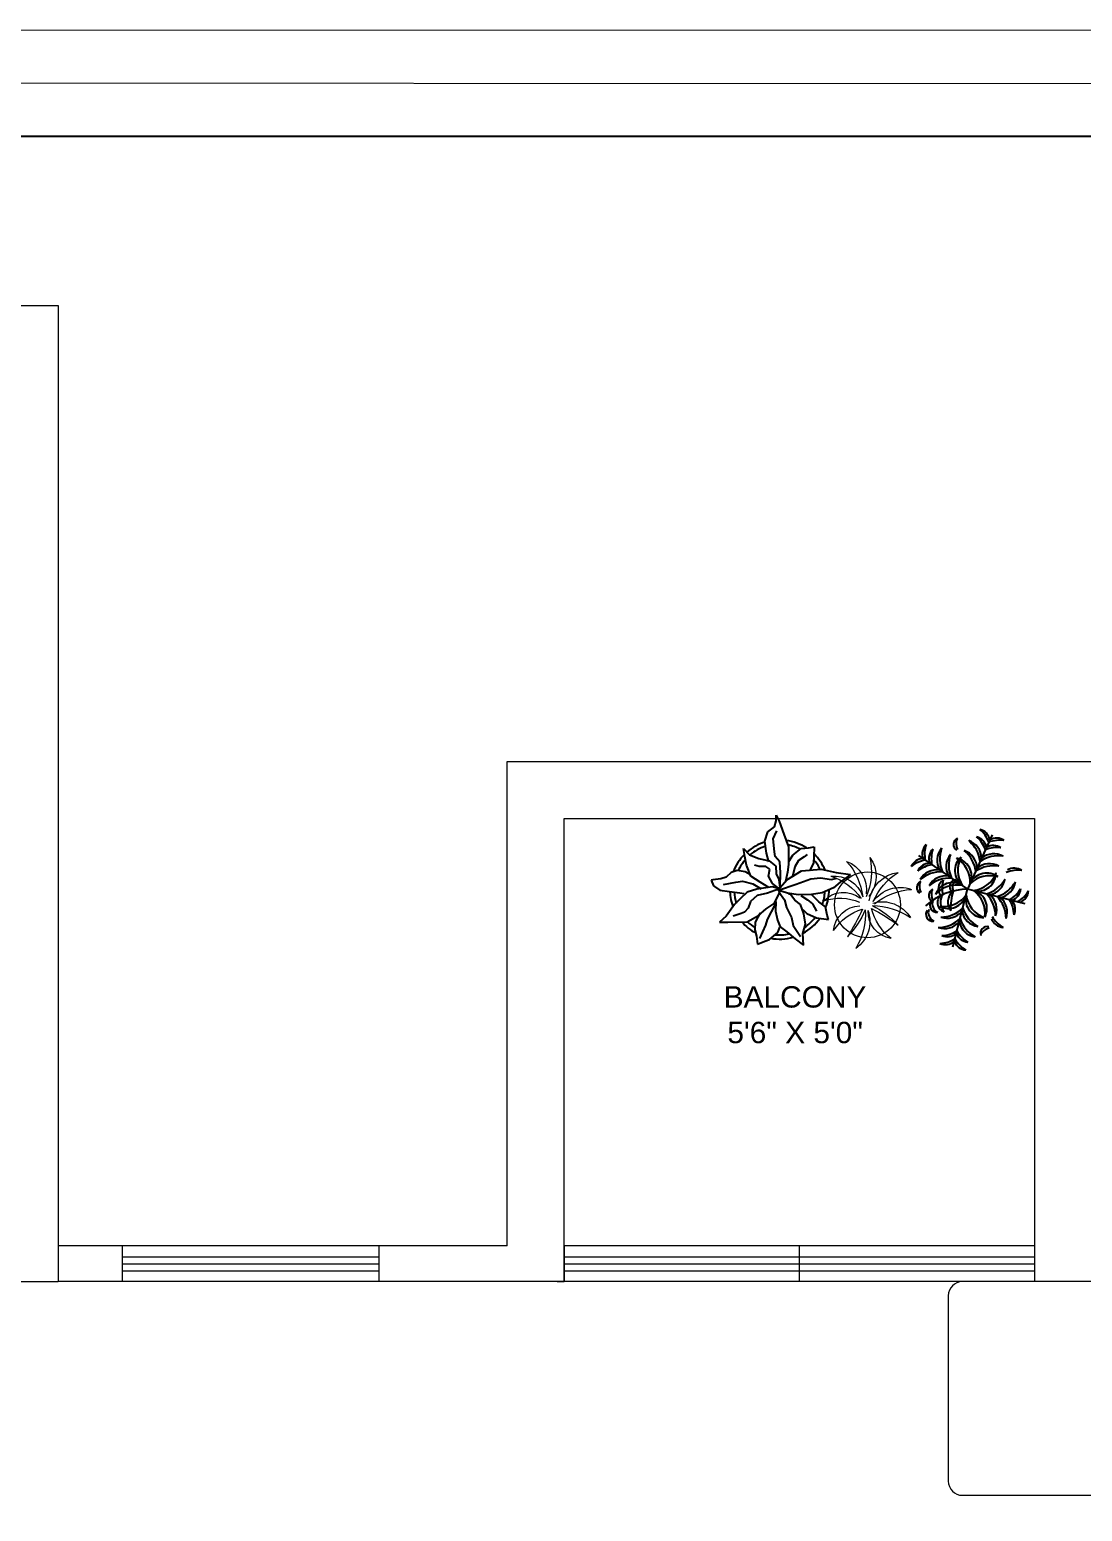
# Model space of a CAD drawing. Header units: inches. Extents: x 2744 to 7136, y -4349 to -2068.
# Drawn here: x 6120.4 to 6268.1, y -2784.9 to -2576.9 of the extents above; entities that cross this region are included whole.
import ezdxf

# ---------------------------------------------------------------- set-up
doc = ezdxf.new("R2010")
doc.units = ezdxf.units.IN
doc.header["$MEASUREMENT"] = 0
for name, color, linetype, lineweight in [('25_landscape plants', 72, 'Continuous', 20), ('FURNI', 140, 'Continuous', 18), ('wall', 7, 'Continuous', 30)]:
    doc.layers.add(name, color=color, linetype=linetype, lineweight=lineweight)
doc.layers.add('CAY', color=94, linetype='Continuous')
doc.layers.add('faresh', color=252, linetype='Continuous')
doc.styles.add('ATT', font='romans.shx')
doc.styles.get("Standard").update_dxf_attribs({"font": 'arial.ttf'})

# ---------------------------------------------------------------- blocks, each defined once
blk = doc.blocks.new('R96')
at = {"color": 252, "linetype": 'ByBlock', "true_color": 0x939598}
for p, q in [((-190.7, 677), (-162.2, 708.1)), ((-162.2, 708.1), (-151.8, 708.1)), ((-151.8, 708.1), (-128.5, 718.4)), ((-128.5, 718.4), (-105.2, 713.3)), ((-105.2, 713.3), (-22.2, 734)), ((-22.2, 734), (42.6, 734)), ((42.6, 734), (110, 746.9)), ((110, 746.9), (148.9, 734)), ((148.9, 734), (154.1, 718.4)), ((154.1, 718.4), (226.7, 702.9)), ((-201.1, 607.1), (-190.7, 677)), ((97, 643.3), (-19.6, 622.6)), ((138.5, 638.1), (97, 643.3)), ((231.9, 617.4), (138.5, 638.1)), ((224.1, 692.5), (211.1, 677)), ((211.1, 677), (213.7, 648.5)), ((213.7, 648.5), (226.7, 627.8)), ((226.7, 702.9), (239.6, 684.8)), ((239.6, 684.8), (283.7, 664)), ((283.7, 664), (353.7, 653.7)), ((353.7, 653.7), (441.9, 614.8)), ((-227, 560.4), (-201.1, 607.1)), ((-92.2, 565.6), (-92.2, 534.5)), ((-74.1, 560.4), (-92.2, 565.6)), ((-63.7, 599.3), (-74.1, 560.4)), ((-48.1, 594.1), (-63.7, 599.3)), ((-45.5, 612.2), (-48.1, 594.1)), ((-19.6, 622.6), (-45.5, 612.2)), ((-45.5, 596.7), (19.3, 607.1)), ((19.3, 607.1), (107.4, 612.2)), ((107.4, 612.2), (200.7, 594.1)), ((200.7, 594.1), (255.2, 588.9)), ((237, 627.8), (231.9, 617.4)), ((252.6, 614.8), (237, 627.8)), ((263, 583.7), (252.6, 614.8)), ((301.9, 568.2), (263, 583.7)), ((356.3, 537.1), (301.9, 568.2)), ((322.6, 588.9), (314.8, 581.1)), ((314.8, 581.1), (369.3, 542.3)), ((439.3, 547.5), (322.6, 588.9)), ((441.9, 614.8), (436.7, 604.5)), ((436.7, 604.5), (452.2, 594.1)), ((452.2, 594.1), (454.8, 581.1)), ((462.6, 565.6), (452.2, 557.8)), ((454.8, 581.1), (462.6, 565.6)), ((-315.2, 467.2), (-294.4, 513.8)), ((-294.4, 513.8), (-263.3, 552.7)), ((-263.3, 552.7), (-237.4, 560.4)), ((-237.4, 560.4), (-227, 560.4)), ((-92.2, 534.5), (-102.6, 516.4)), ((-89.6, 529.3), (-11.8, 516.4)), ((-11.8, 516.4), (42.6, 485.3)), ((322.6, 503.4), (504.1, 350.6)), ((369.3, 542.3), (356.3, 537.1)), ((377, 547.5), (473, 493.1)), ((441.9, 557.8), (439.3, 547.5)), ((452.2, 557.8), (441.9, 557.8)), ((-320.3, 397.2), (-315.2, 467.2)), ((-232.2, 443.9), (-265.9, 420.5)), ((-188.1, 446.5), (-232.2, 443.9)), ((-151.8, 451.6), (-188.1, 446.5)), ((-120.7, 441.3), (-151.8, 451.6)), ((-50.7, 425.7), (-120.7, 441.3)), ((-58.5, 415.4), (-74.1, 428.3)), ((-24.8, 402.4), (-50.7, 425.7)), ((42.6, 485.3), (58.2, 459.4)), ((58.2, 459.4), (47.8, 415.4)), ((504.1, 350.6), (426.3, 480.1)), ((473, 493.1), (561.1, 449)), ((561.1, 449), (625.9, 410.2)), ((-335.9, 381.7), (-354.1, 350.6)), ((-315.2, 394.6), (-335.9, 381.7)), ((-289.2, 389.5), (-315.2, 394.6)), ((-284.1, 371.3), (-289.2, 389.5)), ((-281.5, 397.2), (-284.1, 371.3)), ((-265.9, 420.5), (-281.5, 397.2)), ((-74.1, 394.6), (-63.7, 397.2)), ((-50.7, 386.9), (-74.1, 394.6)), ((-63.7, 397.2), (-58.5, 415.4)), ((-27.4, 350.6), (-50.7, 386.9)), ((-30.9, 397.4), (-18.3, 361.6)), ((-17, 368.7), (-24.8, 402.4)), ((0.1, 361.2), (-17, 368.7)), ((16.2, 349.7), (0.1, 361.2)), ((47.8, 415.4), (40, 342.8)), ((625.9, 410.2), (657, 371.3)), ((657, 371.3), (641.5, 324.7)), ((664.8, 389.5), (649.3, 386.9)), ((708.9, 381.7), (664.8, 389.5)), ((734.8, 353.2), (708.9, 381.7)), ((753, 366.2), (732.2, 358.4)), ((734.8, 368.7), (794.4, 389.5)), ((740, 314.3), (734.8, 353.2)), ((797, 376.5), (753, 366.2)), ((794.4, 389.5), (854.1, 402.4)), ((823, 366.2), (797, 376.5)), ((823, 345.4), (823, 366.2)), ((854.1, 402.4), (890.4, 399.8)), ((905.9, 358.4), (882.6, 314.3)), ((890.4, 399.8), (908.5, 384.3)), ((908.5, 384.3), (905.9, 358.4)), ((-354.1, 350.6), (-354.1, 322.1)), ((-354.1, 322.1), (-346.3, 301.4)), ((-346.3, 301.4), (-322.9, 288.4)), ((-322.9, 288.4), (-291.8, 285.9)), ((-291.8, 285.9), (-278.9, 301.4)), ((-278.9, 301.4), (-278.9, 275.5)), ((-40.4, 257.4), (-17, 283.3)), ((-35.2, 272.9), (-30, 306.6)), ((-30, 306.6), (-27.4, 350.6)), ((-13.3, 324.7), (-22.1, 287.8)), ((-17, 283.3), (-11.8, 316.9)), ((-11.8, 316.9), (-0.4, 323.3)), ((-0.4, 323.3), (16.9, 341.4)), ((16.9, 341.4), (16.2, 349.7)), ((40, 342.8), (47.8, 272.9)), ((641.5, 324.7), (618.1, 306.6)), ((618.1, 306.6), (641.5, 247)), ((623.3, 304), (646.7, 293.6)), ((646.7, 293.6), (683, 272.9)), ((721.8, 267.7), (740, 291)), ((740, 291), (740, 314.3)), ((745.2, 301.4), (784.1, 309.2)), ((823, 283.3), (745.2, 278.1)), ((784.1, 309.2), (812.6, 327.3)), ((812.6, 327.3), (823, 345.4)), ((882.6, 314.3), (823, 283.3)), ((-322.9, 244.4), (-322.9, 280.7)), ((-302.2, 184.8), (-322.9, 244.4)), ((-278.9, 275.5), (-258.1, 249.6)), ((-258.1, 249.6), (-229.6, 234)), ((-229.6, 234), (-201.1, 234)), ((-201.1, 234), (-177.8, 226.3)), ((-177.8, 226.3), (-136.3, 234)), ((-136.3, 234), (-105.2, 236.6)), ((-105.2, 236.6), (-63.7, 244.4)), ((-63.7, 244.4), (-40.4, 257.4)), ((-55.9, 254.8), (-35.2, 272.9)), ((55.6, 236.6), (45.2, 205.6)), ((47.8, 272.9), (55.6, 236.6)), ((299.3, 179.6), (374.4, 218.5)), ((374.4, 218.5), (403, 215.9)), ((403, 215.9), (473, 241.8)), ((473, 241.8), (571.5, 270.3)), ((571.5, 270.3), (584.4, 262.5)), ((584.4, 262.5), (597.4, 262.5)), ((597.4, 262.5), (600, 249.6)), ((615.6, 241.8), (597.4, 221.1)), ((597.4, 221.1), (605.2, 210.7)), ((600, 249.6), (615.6, 241.8)), ((641.5, 247), (654.4, 208.1)), ((683, 272.9), (719.3, 257.4)), ((719.3, 257.4), (755.5, 234)), ((755.5, 234), (804.8, 177.1)), ((-273.7, 143.4), (-302.2, 184.8)), ((-232.2, 114.9), (-273.7, 143.4)), ((-118.1, 182.2), (-102.6, 169.3)), ((-102.6, 169.3), (-97.4, 140.8)), ((-58.5, 161.5), (-92.2, 156.3)), ((-14.4, 169.3), (-58.5, 161.5)), ((29.6, 192.6), (-14.4, 169.3)), ((45.2, 205.6), (29.6, 192.6)), ((42.6, 117.5), (151.5, 156.3)), ((151.5, 156.3), (226.7, 174.5)), ((226.7, 174.5), (299.3, 179.6)), ((379.6, 208.1), (366.7, 195.2)), ((366.7, 195.2), (366.7, 179.6)), ((366.7, 179.6), (382.2, 164.1)), ((382.2, 164.1), (397.8, 161.5)), ((403, 153.7), (384.8, 138.2)), ((418.5, 161.5), (403, 153.7)), ((441.9, 156.3), (418.5, 161.5)), ((485.9, 156.3), (441.9, 156.3)), ((480.7, 190), (447, 192.6)), ((501.5, 182.2), (480.7, 190)), ((537.8, 169.3), (485.9, 156.3)), ((558.5, 143.4), (488.5, 133)), ((522.2, 184.8), (501.5, 182.2)), ((543, 184.8), (522.2, 184.8)), ((543, 184.8), (537.8, 169.3)), ((605.2, 210.7), (543, 184.8)), ((623.3, 151.2), (558.5, 143.4)), ((646.7, 177.1), (623.3, 151.2)), ((672.6, 127.8), (628.5, 151.2)), ((654.4, 208.1), (646.7, 177.1)), ((804.8, 177.1), (864.4, 125.3)), ((-188.1, 78.6), (-232.2, 114.9)), ((-175.2, 29.4), (-188.1, 78.6)), ((-97.4, 140.8), (-79.2, 140.8)), ((-79.2, 140.8), (-55.9, 117.5)), ((-55.9, 117.5), (-14.4, 122.7)), ((-14.4, 122.7), (42.6, 117.5)), ((286.3, 73.4), (182.6, 45)), ((314.8, 109.7), (286.3, 73.4)), ((384.8, 138.2), (314.8, 109.7)), ((356.3, 112.3), (322.6, 96.8)), ((488.5, 133), (356.3, 112.3)), ((708.9, 114.9), (672.6, 127.8)), ((784.1, 107.1), (708.9, 114.9)), ((841.1, 81.2), (784.1, 107.1)), ((848.9, 60.5), (838.5, 78.6)), ((890.4, 55.3), (841.1, 81.2)), ((864.4, 125.3), (921.5, 104.5)), ((874.8, 127.8), (916.3, 130.4)), ((916.3, 130.4), (965.5, 112.3)), ((921.5, 104.5), (1022.6, 42.4)), ((965.5, 112.3), (1014.8, 73.4)), ((1014.8, 73.4), (1048.5, 52.7)), ((-107.8, 3.5), (-175.2, 29.4)), ((-66.3, 13.9), (-107.8, 3.5)), ((-19.6, 0.9), (-66.3, 13.9)), ((73.7, 19), (-19.6, 0.9)), ((182.6, 45), (73.7, 19)), ((872.2, 50.1), (848.9, 60.5)), ((937, 16.5), (872.2, 50.1)), ((937, 26.8), (890.4, 55.3)), ((994.1, 0.9), (937, 26.8)), ((973.3, -9.4), (937, 16.5)), ((1022.6, 3.5), (994.1, 0.9)), ((1022.6, 42.4), (1032.9, 19)), ((1032.9, 19), (1022.6, 3.5)), ((1048.5, 52.7), (1090, 13.9)), ((1090, 13.9), (1113.3, -19.8)), ((1007, -27.6), (973.3, -9.4)), ((1056.3, -50.9), (1007, -27.6)), ((1095.2, -58.7), (1056.3, -50.9)), ((1115.9, -53.5), (1095.2, -58.7)), ((1113.3, -19.8), (1115.9, -53.5))]:
    blk.add_line(p, q, dxfattribs=at)
blk = doc.blocks.new('erstfv')
at = {"color": 18, "true_color": 0x000000}
for p, q in [((5510.5, -3353.17), (5454.99, -3353.17)), ((5474.87, -3353.17), (5474.87, -3383.17)), ((5452.99, -3355.17), (5452.99, -3381.17)), ((5506.75, -3356.92), (5474.87, -3356.92)), ((5512.37, -3439.17), (5512.37, -3355.04)), ((5508.62, -3439.17), (5508.62, -3358.79)), ((5474.87, -3360.67), (5504.87, -3360.67)), ((5504.87, -3360.67), (5504.87, -3446.67)), ((5454.99, -3383.17), (5474.87, -3383.17)), ((5482.37, -3390.67), (5482.37, -3444.8)), ((5508.63, -3390.67), (5482.38, -3390.67)), ((5512.37, -3448.55), (5512.37, -3390.67)), ((5508.62, -3444.8), (5508.62, -3405.42)), ((5484.25, -3446.67), (5506.75, -3446.67)), ((5486.12, -3446.67), (5486.12, -3448.55)), ((5488, -3450.42), (5510.5, -3450.42))]:
    blk.add_line(p, q, dxfattribs=at)
for centre, radius, start, end in [((5454.99, -3355.17), 2, 90, 180), ((5510.5, -3355.04), 1.87, 0, 90), ((5506.75, -3358.79), 1.87, 0, 90), ((5454.99, -3381.17), 2, 180, 270), ((5474.87, -3390.67), 7.5, 0, 90), ((5484.25, -3444.8), 1.87, 180, 270), ((5506.75, -3444.8), 1.87, 270, 0), ((5488, -3448.55), 1.87, 180, 270), ((5510.5, -3448.55), 1.87, 270, 0)]:
    blk.add_arc(centre, radius, start, end, dxfattribs=at)
at = {"layer": 'wall', "color": 18, "true_color": 0x000000}
blk.add_line((5482.37, -3414.92), (5508.62, -3414.92), dxfattribs=at)
at = {"xscale": -0.02952721045826081, "yscale": 0.02952721045826081, "zscale": 0.02952721045826081}
blk.add_blockref('R96', (5494.96, -3411.49), dxfattribs=at)
blk = doc.blocks.new('F2')
at = {"color": 114, "true_color": 0x139b48}
for p in [(0, 1.163), (-1.145, 0.202), (1.145, 0.202), (0.202, -1.145)]:
    blk.add_line(p, (0, 0), dxfattribs=at)
for centre, radius, start, end in [((-0.216, 0.897), 0.268, 36.29, 99.6243), ((-0.434, 0.583), 0.604, 44.0763, 73.3794), ((0.216, 0.897), 0.268, 80.3757, 143.71), ((0.434, 0.583), 0.604, 106.6206, 135.9237), ((-0.336, 0.501), 0.372, 25.2489, 95.3937), ((-0.532, 0.269), 0.623, 31.3712, 75.0366), ((-0.216, 0.738), 0.268, 36.29, 99.6243), ((-0.434, 0.424), 0.604, 44.0763, 73.3794), ((0.216, 0.738), 0.268, 80.3757, 143.71), ((0.434, 0.424), 0.604, 106.6206, 135.9237), ((0.336, 0.501), 0.372, 84.6063, 154.7511), ((0.532, 0.269), 0.623, 104.9634, 148.6288), ((-0.488, 0.734), 0.134, 139.742, 258.7475), ((-0.307, 0.84), 0.291, 184.618, 228.2106), ((-0.336, 0.289), 0.372, 25.2489, 95.3937), ((-0.532, 0.057), 0.623, 31.3712, 75.0366), ((0.336, 0.289), 0.372, 84.6063, 154.7511), ((0.532, 0.057), 0.623, 104.9634, 148.6288), ((0.77, 0.503), 0.268, 80.3757, 143.71), ((0.988, 0.189), 0.604, 106.6206, 135.9237), ((-0.846, 0.369), 0.268, 160.3757, 223.71), ((-0.499, 0.529), 0.604, 186.6206, 215.9237), ((-0.69, 0.341), 0.268, 160.3757, 223.71), ((-0.342, 0.501), 0.604, 186.6206, 215.9237), ((-0.435, 0.418), 0.372, 164.6063, 234.7511), ((-0.172, 0.571), 0.623, 184.9634, 228.6288), ((-0.226, 0.381), 0.372, 164.6063, 234.7511), ((0.036, 0.534), 0.623, 184.9634, 228.6288), ((-0.359, 0.109), 0.362, 3.4259, 103.6346), ((-0.509, -0.083), 0.548, 21.6665, 83.1878), ((-0.045, 0.372), 0.362, 156.3654, 256.5741), ((0.171, 0.487), 0.548, 176.8122, 238.3335), ((0.359, 0.109), 0.362, 76.3654, 176.5741), ((0.509, -0.083), 0.548, 96.8122, 158.3335), ((-0.171, 0.487), 0.548, 301.6665, 3.1878), ((0.045, 0.372), 0.362, 283.4259, 23.6346), ((-0.036, 0.534), 0.623, 311.3712, 355.0366), ((0.226, 0.381), 0.372, 305.2489, 15.3937), ((0.172, 0.571), 0.623, 311.3712, 355.0366), ((0.435, 0.418), 0.372, 305.2489, 15.3937), ((0.342, 0.501), 0.604, 324.0763, 353.3794), ((0.69, 0.341), 0.268, 316.29, 19.6243), ((0.499, 0.529), 0.604, 324.0763, 353.3794), ((0.846, 0.369), 0.268, 316.29, 19.6243), ((-0.921, -0.057), 0.268, 116.29, 179.6243), ((-0.649, -0.326), 0.604, 124.0763, 153.3794), ((-0.765, -0.085), 0.268, 116.29, 179.6243), ((-0.493, -0.354), 0.604, 124.0763, 153.3794), ((-0.551, -0.244), 0.372, 105.2489, 175.3937), ((-0.357, -0.477), 0.623, 111.3712, 155.0366), ((-0.343, -0.281), 0.372, 105.2489, 175.3937), ((-0.149, -0.514), 0.623, 111.3712, 155.0366), ((0.54, -1.134), 1.256, 115.4772, 156.6585), ((-0.169, -0.335), 0.362, 83.4259, 183.6346), ((-0.006, -0.516), 0.548, 101.6665, 163.1878), ((-0.224, -0.044), 0.131, 114.2258, 255.1279), ((-0.12, -0.014), 0.181, 150.4398, 228.6694), ((0.006, -0.516), 0.548, 16.8122, 78.3335), ((0.169, -0.335), 0.362, 356.3654, 96.5741), ((0.149, -0.514), 0.623, 24.9634, 68.6288), ((0.343, -0.281), 0.372, 4.6063, 74.7511), ((0.357, -0.477), 0.623, 24.9634, 68.6288), ((0.551, -0.244), 0.372, 4.6063, 74.7511), ((0.493, -0.354), 0.604, 26.6206, 55.9237), ((0.765, -0.085), 0.268, 0.3757, 63.71), ((-0.794, -0.33), 0.134, 139.742, 258.7475), ((-0.613, -0.224), 0.291, 184.618, 228.2106), ((-0.517, -0.373), 0.134, 139.742, 258.7475), ((-0.34, -0.153), 0.202, 144.9865, 244.4034), ((0.071, 0.04), 0.581, 187.5759, 215.8942), ((-0.516, -0.006), 0.548, 286.8122, 348.3335), ((-0.335, -0.169), 0.362, 266.3654, 6.5741), ((0.026, -0.262), 0.301, 161.4477, 239.3672), ((0.738, -0.057), 0.982, 185.4007, 208.139), ((0.372, -0.045), 0.362, 193.4259, 293.6346), ((0.487, 0.171), 0.548, 211.6665, 273.1878), ((1.01, 0.201), 0.604, 234.0763, 263.3794), ((-0.336, -0.268), 0.291, 184.618, 228.2106), ((-0.419, -0.542), 0.133, 167.0577, 302.8533), ((-0.342, -0.468), 0.186, 185.1845, 268.654), ((-0.265, -0.417), 0.178, 138.8744, 278.9763), ((-0.11, -0.332), 0.291, 173.7536, 244.097), ((-0.514, -0.149), 0.623, 294.9634, 338.6288), ((-0.281, -0.343), 0.372, 274.6063, 344.7511), ((0.534, 0.036), 0.623, 221.3712, 265.0366), ((0.381, -0.226), 0.372, 215.2489, 285.3937), ((0.707, -0.632), 0.134, 101.2525, 220.258), ((0.888, -0.737), 0.291, 131.7894, 175.382), ((0.85, -0.146), 0.268, 226.29, 289.6243), ((-0.419, -0.732), 0.133, 167.0577, 302.8533), ((-0.342, -0.657), 0.186, 185.1845, 268.654), ((-0.477, -0.357), 0.623, 294.9634, 338.6288), ((-0.244, -0.551), 0.372, 274.6063, 344.7511), ((-0.354, -0.493), 0.604, 296.6206, 325.9237), ((0.571, -0.172), 0.623, 221.3712, 265.0366), ((0.418, -0.435), 0.372, 215.2489, 285.3937), ((0.501, -0.342), 0.604, 234.0763, 263.3794), ((-0.085, -0.765), 0.268, 270.3757, 333.71), ((-0.326, -0.649), 0.604, 296.6206, 325.9237), ((-0.057, -0.921), 0.268, 270.3757, 333.71), ((0.341, -0.69), 0.268, 226.29, 289.6243), ((0.529, -0.499), 0.604, 234.0763, 263.3794), ((0.369, -0.846), 0.268, 226.29, 289.6243)]:
    blk.add_arc(centre, radius, start, end, dxfattribs=at)
blk = doc.blocks.new('12PPLT12')
at = {"color": 0, "linetype": 'ByBlock'}
for p, q in [((-0.034, 0.694), (-0.032, 0.751)), ((-0.032, 0.751), (-0.002, 0.689)), ((-0.116, 0.583), (-0.05, 0.632)), ((-0.05, 0.632), (-0.034, 0.694)), ((-0.002, 0.689), (0.044, 0.559)), ((-0.148, 0.486), (-0.116, 0.583)), ((-0.132, 0.367), (-0.148, 0.486)), ((-0.064, 0.51), (-0.026, 0.591)), ((-0.05, 0.38), (-0.064, 0.51)), ((0.044, 0.559), (0.09, 0.432)), ((-0.349, 0.334), (-0.362, 0.415)), ((-0.362, 0.415), (-0.303, 0.35)), ((-0.332, 0.247), (-0.349, 0.334)), ((-0.303, 0.35), (-0.208, 0.312)), ((-0.208, 0.312), (-0.105, 0.29)), ((-0.108, 0.279), (-0.132, 0.367)), ((-0.043, 0.334), (-0.05, 0.38)), ((0.003, 0.279), (-0.043, 0.334)), ((0.09, 0.432), (0.09, 0.339)), ((0.09, 0.339), (0.09, 0.253)), ((0.093, 0.282), (0.134, 0.347)), ((0.134, 0.347), (0.22, 0.415)), ((0.25, 0.328), (0.193, 0.293)), ((0.22, 0.415), (0.291, 0.421)), ((0.28, 0.353), (0.25, 0.328)), ((0.291, 0.421), (0.35, 0.429)), ((0.348, 0.331), (0.342, 0.266)), ((0.35, 0.429), (0.348, 0.331)), ((-0.487, 0.171), (-0.536, 0.125)), ((-0.425, 0.193), (-0.487, 0.171)), ((-0.346, 0.179), (-0.425, 0.193)), ((-0.292, 0.149), (-0.346, 0.179)), ((-0.289, 0.136), (-0.332, 0.247)), ((-0.205, 0.231), (-0.251, 0.247)), ((-0.137, 0.231), (-0.205, 0.231)), ((-0.097, 0.204), (-0.137, 0.231)), ((-0.11, 0.133), (-0.097, 0.204)), ((-0.105, 0.29), (-0.037, 0.236)), ((-0.037, 0.236), (-0.034, 0.158)), ((-0.034, 0.158), (-0.007, 0.101)), ((0.009, 0.169), (0.003, 0.279)), ((0.006, 0.027), (0.009, 0.169)), ((0.082, 0.174), (0.061, 0.082)), ((0.074, 0.098), (0.223, 0.188)), ((0.09, 0.253), (0.082, 0.174)), ((0.155, 0.228), (0.131, 0.13)), ((0.193, 0.293), (0.155, 0.228)), ((0.223, 0.188), (0.421, 0.204)), ((0.342, 0.266), (0.304, 0.19)), ((0.421, 0.204), (0.573, 0.171)), ((0.573, 0.171), (0.716, 0.152)), ((0.716, 0.152), (0.613, 0.074)), ((-0.671, 0.098), (-0.687, 0.095)), ((-0.687, 0.095), (-0.666, 0.036)), ((-0.59, 0.109), (-0.671, 0.098)), ((-0.666, 0.036), (-0.601, -0.005)), ((-0.536, 0.125), (-0.59, 0.109)), ((-0.563, 0.052), (-0.441, 0.074)), ((-0.441, 0.074), (-0.373, 0.084)), ((-0.373, 0.084), (-0.27, 0.057)), ((-0.229, 0.003), (-0.324, -0.027)), ((-0.194, 0.074), (-0.289, 0.136)), ((-0.27, 0.057), (-0.186, 0.006)), ((-0.069, 0.027), (-0.229, 0.003)), ((-0.108, 0.019), (-0.194, 0.074)), ((-0.01, 0.003), (-0.121, -0.038)), ((-0.069, 0.06), (-0.11, 0.133)), ((-0.01, 0.014), (-0.069, 0.06)), ((-0.002, 0.006), (-0.069, 0.027)), ((-0.018, -0.008), (0.074, 0.098)), ((-0.01, -0.005), (0.169, 0.055)), ((0.003, 0.017), (-0.01, 0.014)), ((0.003, -0.029), (-0.01, 0.003)), ((-0.007, 0.101), (0.003, 0.017)), ((0.169, 0.055), (0.315, 0.109)), ((0.315, 0.109), (0.413, 0.117)), ((0.413, 0.117), (0.524, 0.101)), ((0.545, 0.017), (0.429, -0.032)), ((0.524, 0.101), (0.578, 0.114)), ((0.613, 0.074), (0.545, 0.017)), ((-0.601, -0.005), (-0.503, -0.021)), ((-0.503, -0.021), (-0.4, -0.032)), ((-0.395, -0.094), (-0.452, -0.152)), ((-0.4, -0.032), (-0.357, -0.04)), ((-0.324, -0.027), (-0.395, -0.094)), ((-0.292, -0.122), (-0.316, -0.187)), ((-0.224, -0.059), (-0.292, -0.122)), ((-0.121, -0.038), (-0.224, -0.059)), ((-0.135, -0.195), (-0.053, -0.14)), ((-0.119, -0.304), (-0.04, -0.148)), ((-0.053, -0.14), (0.003, -0.029)), ((-0.037, -0.122), (-0.04, -0.219)), ((0.082, -0.038), (-0.018, -0.008)), ((-0.007, -0.024), (0.05, -0.105)), ((0.05, -0.105), (0.071, -0.181)), ((0.188, -0.054), (0.082, -0.038)), ((0.112, -0.051), (0.09, -0.043)), ((0.155, -0.108), (0.112, -0.051)), ((0.212, -0.152), (0.155, -0.108)), ((0.323, -0.051), (0.188, -0.054)), ((0.215, -0.062), (0.282, -0.103)), ((0.282, -0.103), (0.334, -0.146)), ((0.429, -0.032), (0.323, -0.051)), ((0.396, -0.124), (0.326, -0.054)), ((0.334, -0.146), (0.372, -0.217)), ((0.464, -0.176), (0.396, -0.124)), ((-0.536, -0.268), (-0.606, -0.328)), ((-0.452, -0.152), (-0.536, -0.268)), ((-0.387, -0.241), (-0.465, -0.268)), ((-0.352, -0.227), (-0.387, -0.241)), ((-0.316, -0.187), (-0.352, -0.227)), ((-0.324, -0.325), (-0.213, -0.263)), ((-0.193, -0.236), (-0.244, -0.33)), ((-0.213, -0.263), (-0.135, -0.195)), ((-0.04, -0.219), (-0.021, -0.308)), ((0.071, -0.181), (0.12, -0.282)), ((0.12, -0.282), (0.139, -0.363)), ((0.247, -0.246), (0.212, -0.152)), ((0.234, -0.2), (0.277, -0.241)), ((0.261, -0.349), (0.247, -0.246)), ((0.277, -0.241), (0.372, -0.287)), ((0.372, -0.287), (0.494, -0.301)), ((0.48, -0.257), (0.464, -0.176)), ((0.494, -0.301), (0.48, -0.257)), ((-0.606, -0.328), (-0.522, -0.328)), ((-0.522, -0.328), (-0.324, -0.325)), ((-0.244, -0.33), (-0.247, -0.406)), ((-0.247, -0.406), (-0.233, -0.471)), ((-0.199, -0.494), (-0.139, -0.358)), ((-0.139, -0.358), (-0.119, -0.304)), ((-0.102, -0.503), (-0.017, -0.432)), ((-0.021, -0.308), (0.006, -0.376)), ((-0.017, -0.432), (0.003, -0.378)), ((0.006, -0.376), (0.074, -0.428)), ((0.074, -0.428), (0.158, -0.496)), ((0.139, -0.363), (0.212, -0.474)), ((0.236, -0.444), (0.261, -0.349)), ((0.242, -0.561), (0.236, -0.444)), ((-0.233, -0.471), (-0.222, -0.551)), ((-0.222, -0.551), (-0.148, -0.522)), ((-0.148, -0.522), (-0.102, -0.503)), ((0.158, -0.496), (0.242, -0.561))]:
    blk.add_line(p, q, dxfattribs=at)
for radius, start, end in [(0.5, 107.123, 130.9816), (0.5, 56.9563, 82.295), (0.458, 62.6899, 79.5345), (0.5, 134.8021, 159.1804), (0.458, 138.4756, 155.3347), (0.458, 107.9864, 130.5771), (0.458, 26.2761, 41.1349), (0.5, 22.9768, 45.8473), (0.5, 182.503, 200.4563), (0.458, 183.2699, 197.4002), (0.458, 340.6559, 357.5057), (0.5, 338.5862, 359.7442), (0.5, 298.3455, 324.4541), (0.458, 303.3868, 322.0756), (0.5, 220.6606, 241.3393), (0.458, 225.0835, 237.5023), (0.458, 264.1886, 282.4028), (0.5, 259.7038, 286.1281)]:
    blk.add_arc((0, 0), radius, start, end, dxfattribs=at)
at = {"color": 0, "linetype": 'ByBlock', "style": 'ATT'}
for tag, p, flags in [('ITEM', (-1, -3.25), 3), ('ROOM_NUMBER', (-1, -4.583), 1)]:
    blk.add_attdef(tag, p, '', height=1, dxfattribs=dict(at, flags=flags))
blk = doc.blocks.new('FF_BITTU$0$A$C5831235F')
at = {"ltscale": 35}
for centre, radius, start, end in [((8.45, 13.52), 5.19, 173.0443, 252.5082), ((13.11, 17.27), 10.3, 197.6196, 234.8467), ((10.92, 11.96), 4.78, 134.098, 217.0251), ((16.58, 12.6), 9.42, 162.7347, 201.6887), ((13.25, 8.92), 4.78, 95.2304, 178.1575), ((18.06, 5.86), 9.42, 123.8671, 162.8211), ((5.62, 13.13), 5.21, 199.3079, 278.6102), ((8.15, 19.5), 11, 227.401, 263.4176), ((-5.73, 41.91), 36.41, 293.9763, 302.6625), ((2.56, 23.29), 16.55, 293.5671, 313.3482), ((2.42, 18.43), 11.37, 257.7307, 293.1525), ((9.92, 19.7), 11.6, 266.3268, 301.3901), ((11.22, 13.11), 5.79, 249.959, 325.0378), ((3.31, 11.76), 5.54, 233.3096, 310.0962), ((8.47, 1.61), 5.88, 98.2746, 172.7501), ((11.81, -3.2), 10.72, 112.3272, 148.8179), ((11.04, 1.96), 5.79, 124.7706, 199.8494), ((17.17, -0.77), 11.6, 141.1384, 176.2017), ((13.56, 5.16), 5.79, 163.6382, 238.717), ((23.16, 14.45), 16.55, 207.2463, 227.0274), ((20.05, 6.88), 11.6, 180.006, 215.0693), ((41.21, 23.92), 36.41, 207.6555, 216.3417), ((6.76, -2.14), 9.42, 37.5463, 76.5003), ((9.5, 2.86), 4.78, 8.9096, 91.8367)]:
    blk.add_arc(centre, radius, start, end, dxfattribs=at)
blk = doc.blocks.new('POT')
at = {"lineweight": 9}
blk.add_circle((65951.07, 13734.04), 7.7, dxfattribs=at)
at = {"layer": '25_landscape plants', "lineweight": 9, "xscale": -1.332161771189671, "yscale": 1.332161771189671, "zscale": 1.332161771189671, "rotation": 90}
blk.add_blockref('FF_BITTU$0$A$C5831235F', (65961.39, 13745.11), dxfattribs=at)

msp = doc.modelspace()

# ---------------------------------------------------------------- linework, layer by layer
at = {"color": 7, "lineweight": 15, "ltscale": 10, "true_color": 0xffffff}
msp.add_lwpolyline([(5860.01, -2576.93), (6488.46, -2577.04), (6488.45, -3052.28), (5860, -3052.17)], close=True, dxfattribs=at)
at = {"color": 18, "lineweight": 15, "ltscale": 10, "true_color": 0x000000}
msp.add_lwpolyline([(5867.49, -2584.41), (6480.98, -2584.51), (6480.97, -3044.8), (5867.48, -3044.69)], close=True, dxfattribs=at)
at = {"ltscale": 0.012}
msp.add_lwpolyline([(5874.97, -2591.89), (6333.23, -2591.89), (6333.23, -3037.29), (5874.97, -3037.29)], close=True, dxfattribs=at)
at = {"layer": 'FURNI', "color": 18, "true_color": 0x000000}
for p, q in [((5988.37, -2615.67), (6124.37, -2615.67)), ((6124.37, -2615.67), (6124.37, -2752.67)), ((6195.37, -2687.67), (6261.37, -2687.67)), ((6195.37, -2752.67), (6195.37, -2687.67)), ((6261.37, -2687.67), (6261.37, -2752.67)), ((6261.37, -2747.67), (6195.37, -2747.67)), ((6195.37, -2747.67), (6195.37, -2752.67)), ((6116.37, -2752.67), (6124.37, -2752.67)), ((6308.66, -2752.67), (6124.37, -2752.67)), ((6194.37, -2752.67), (6195.37, -2752.67))]:
    msp.add_line(p, q, dxfattribs=at)
at = {"layer": 'FURNI', "color": 143, "true_color": 0x7aafdf}
for p, q in [((6133.37, -2747.67), (6133.37, -2752.67)), ((6133.37, -2749.17), (6169.37, -2749.17)), ((6169.37, -2747.67), (6169.37, -2752.67)), ((6195.37, -2749.17), (6261.37, -2749.17)), ((6228.37, -2752.67), (6228.37, -2747.67)), ((6133.37, -2750.17), (6169.37, -2750.17)), ((6133.37, -2751.17), (6169.37, -2751.17)), ((6195.37, -2750.17), (6261.37, -2750.17)), ((6195.37, -2751.17), (6261.37, -2751.17))]:
    msp.add_line(p, q, dxfattribs=at)
at = {"layer": 'FURNI', "color": 18, "true_color": 0x000000}
for points in [[(6187.37, -2747.67), (6187.37, -2679.67), (6269.37, -2679.67), (6269.37, -2747.67)], [(6187.37, -2747.67), (6124.37, -2747.67)]]:
    msp.add_lwpolyline(points, dxfattribs=at)

# ---------------------------------------------------------------- block references
at = {"layer": 'CAY', "xscale": 13.92033594822906, "yscale": 13.92033594822906, "zscale": 13.92033594822906}
msp.add_blockref('12PPLT12', (6225.57, -2697.63), dxfattribs=at)
at = {"layer": 'faresh', "xscale": 7.181700999624645, "yscale": 7.181700999624645, "zscale": 7.181700999624645, "rotation": 335.663885532099}
msp.add_blockref('F2', (6251.97, -2697.57), dxfattribs=at)
at = {"layer": 'FURNI', "color": 18, "true_color": 0x000000}
msp.add_blockref('erstfv', (796.26, 600.5), dxfattribs=at)
at = {"layer": 'wall', "color": 18, "true_color": 0x000000, "xscale": 0.6, "yscale": 0.6, "zscale": 0.6}
msp.add_blockref('POT', (-33332.73, -10940.2, 0), dxfattribs=at)

# ---------------------------------------------------------------- texts
at = {"layer": 'FURNI', "color": 240, "true_color": 0xed1f24, "insert": (6185.75, -2711.2), "char_height": 3, "attachment_point": 1}
msp.add_mtext_dynamic_manual_height_columns('\\pi31.99041;BALCONY\\P\\pi32.50917;5\'6" X 5\'0"', width=83.6711, gutter_width=1, heights=[0], dxfattribs=at)

doc.saveas('drawing.dxf')
